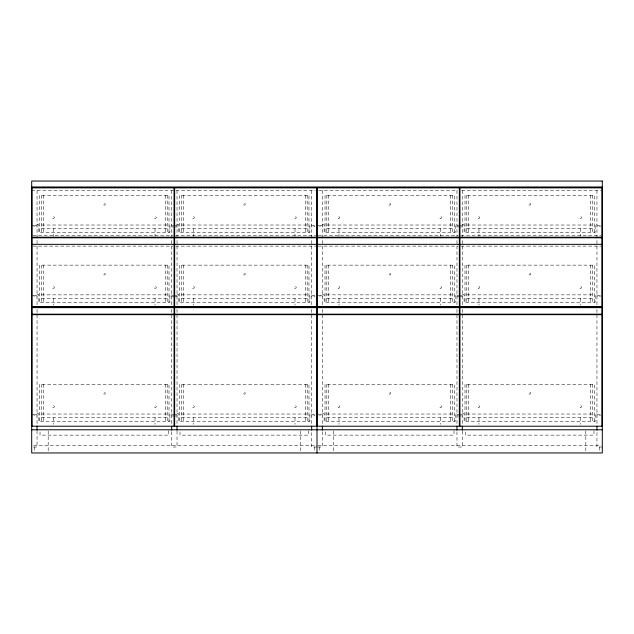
<?xml version="1.0" encoding="UTF-8"?>
<svg xmlns="http://www.w3.org/2000/svg" width="634" height="634" viewBox="0 0 634 634"><rect width="100%" height="100%" fill="white"/><g stroke="black" fill="none" stroke-linecap="round" stroke-linejoin="round"><path stroke-width="0.48" stroke-dasharray="3.17 2.38" d="M31.7 190.549L315.217 190.549M318.783 190.549L457.669 190.549M461.631 190.549L602.3 190.549M37.049 224.721L38.832 224.721L38.832 232.448L169.896 232.448L169.896 224.721L171.679 224.721M177.021 224.721L178.804 224.721L178.804 232.448L309.868 232.448L309.868 224.721L311.651 224.721M322.349 224.721L324.132 224.721L324.132 232.448L455.196 232.448L455.196 224.721L456.971 224.721M462.321 224.721L464.104 224.721L464.104 232.448L595.168 232.448L595.168 224.721L596.951 224.721M41.503 225.022L167.218 225.022M181.482 225.022L307.197 225.022M326.803 225.022L452.517 225.022M466.782 225.022L592.497 225.022M31.7 225.466L33.927 225.466L33.927 226.948L31.7 226.948M37.049 225.466L34.822 225.466L34.822 226.948L37.049 226.948M171.679 225.466L173.906 225.466M174.794 225.466L177.021 225.466M311.651 225.466L313.878 225.466L313.878 226.948L311.651 226.948M317 225.466L319.227 225.466L319.227 226.948L317 226.948M322.349 225.466L320.122 225.466L320.122 226.948L322.349 226.948M456.971 225.466L459.206 225.466M460.094 225.466L462.321 225.466M596.951 225.466L599.178 225.466L599.178 226.948L596.951 226.948M171.679 226.948L173.906 226.948M174.794 226.948L177.021 226.948M456.971 226.948L459.206 226.948M460.094 226.948L462.321 226.948M41.503 228.589L167.218 228.589M181.482 228.589L307.197 228.589M326.803 228.589L452.517 228.589M466.782 228.589L592.497 228.589M32.984 235.42L173.066 235.42M175.634 235.42L315.716 235.42M318.284 235.42L458.366 235.42M460.934 235.42L601.016 235.42M32.984 246.119L173.066 246.119M175.634 246.119L315.716 246.119M318.284 246.119L458.366 246.119M460.934 246.119L601.016 246.119M37.049 294.564L38.832 294.564L38.832 302.291L169.896 302.291L169.896 294.564L171.679 294.564M177.021 294.564L178.804 294.564L178.804 302.291L309.868 302.291L309.868 294.564L311.651 294.564M322.349 294.564L324.132 294.564L324.132 302.291L455.196 302.291L455.196 294.564L456.971 294.564M462.321 294.564L464.104 294.564L464.104 302.291L595.168 302.291L595.168 294.564L596.951 294.564M41.503 294.858L167.218 294.858M181.482 294.858L307.197 294.858M326.803 294.858L452.517 294.858M466.782 294.858L592.497 294.858M31.7 295.301L33.927 295.309L33.927 296.791M37.049 295.301L34.822 295.309L34.822 296.791L37.049 296.791M171.679 295.309L173.906 295.309M174.794 295.309L177.021 295.309M311.651 295.309L313.878 295.309L313.878 296.791L311.651 296.791M317 295.309L319.227 295.301L319.227 296.791M322.349 295.309L320.122 295.301L320.122 296.791L322.349 296.791M456.971 295.309L459.206 295.309M460.094 295.309L462.321 295.309M596.951 295.309L599.178 295.309L599.178 296.791L596.951 296.791M171.679 296.791L173.906 296.791M174.794 296.791L177.021 296.791M456.971 296.791L459.206 296.791M460.094 296.791L462.321 296.791M41.503 298.424L167.218 298.424M181.482 298.424L307.197 298.424M326.803 298.424L452.517 298.424M466.782 298.424L592.497 298.424M37.049 413.733L38.832 413.733L38.832 421.459L169.896 421.459L169.896 413.733L171.679 413.733M177.021 413.733L178.804 413.733L178.804 421.459L309.868 421.459L309.868 413.733L311.651 413.733M322.349 413.733L324.132 413.733L324.132 421.459L455.196 421.459L455.196 413.733L456.971 413.733M462.321 413.733L464.104 413.733L464.104 421.459L595.168 421.459L595.168 413.733L596.951 413.733M41.503 414.034L167.218 414.034M181.482 414.034L307.197 414.034M326.803 414.034L452.517 414.034M466.782 414.034L592.497 414.034M31.7 414.477L33.927 414.477L33.927 415.967L31.7 415.959M37.049 414.477L34.822 414.477L34.822 415.967L37.049 415.959M171.679 414.477L173.906 414.477M174.794 414.477L177.021 414.477M311.651 414.477L313.878 414.477L313.878 415.967L311.651 415.959M317 414.477L319.227 414.477L319.227 415.967L317 415.959M322.349 414.477L320.122 414.477L320.122 415.967L322.349 415.967M456.971 414.477L459.206 414.477M460.094 414.477L462.321 414.477M596.951 414.477L599.178 414.477L599.178 415.967L596.951 415.959M171.679 415.959L173.906 415.959M174.794 415.959L177.021 415.959M456.971 415.959L459.206 415.959M460.094 415.959L462.321 415.959M41.503 417.6L167.218 417.6M181.482 417.6L307.197 417.6M326.803 417.6L452.517 417.6M466.782 417.6L592.497 417.6M33.673 445.536L317 445.536M317.991 445.536L600.319 445.536M33.483 447.018L37.049 447.018L37.049 430.969M317 447.018L311.651 447.018L311.651 430.969M317.888 447.018L322.349 447.018L322.349 430.969M602.3 447.018L596.951 447.018L596.951 430.969M600.073 225.466L600.073 226.948M600.073 295.301L600.073 296.791M600.073 414.477L600.073 415.967M599.772 447.018L599.772 451.971M596.951 190.549L596.951 305.414M596.951 309.368L596.951 425.255M594.272 232.448L594.272 195.304L464.999 195.304L464.999 232.448M594.272 302.291L594.272 265.139L464.999 265.139L464.999 302.291M594.28 421.459L594.28 384.315L464.999 384.315L464.999 421.459M593.979 430.676L593.979 435.13L465.301 435.13L465.301 429.781M592.489 195.304L592.489 232.448M592.489 265.139L592.489 302.291M592.489 384.315L592.489 421.459M590.706 195.304L590.706 232.448M590.706 265.139L590.706 302.291M590.714 384.315L590.714 421.459M585.808 430.969L585.808 452.01M580.308 228.589L580.308 236.252M580.308 298.424L580.308 305.144M580.308 417.6L580.308 424.312M478.963 228.589L478.963 236.252M478.963 298.424L478.963 305.144M478.971 417.6L478.971 424.312M468.566 195.304L468.566 232.448M468.566 265.139L468.566 302.291M468.566 384.315L468.566 421.459M466.782 195.304L466.782 232.448M466.782 265.139L466.782 302.291M466.782 384.315L466.782 421.459M462.329 190.549L462.329 305.414M462.329 309.368L462.329 426.214M462.329 431.168L462.329 447.018L456.971 447.018L456.971 431.168M456.971 190.549L456.971 305.414M456.971 309.368L456.971 425.255M454.301 232.448L454.301 195.304L325.02 195.304L325.02 232.448M454.301 302.291L454.301 265.139L325.02 265.139L325.02 302.291M454.301 421.459L454.301 384.315L325.02 384.315L325.02 421.459M454.007 430.676L454.007 435.13L325.321 435.13L325.321 429.781M452.517 195.304L452.517 232.448M452.517 265.139L452.517 302.291M452.517 384.315L452.517 421.459M450.734 195.304L450.734 232.448M450.734 265.139L450.734 302.291M450.734 384.315L450.734 421.459M440.329 228.589L440.329 236.252M440.329 298.424L440.329 305.144M440.329 417.6L440.329 424.312M338.992 228.589L338.992 236.252M338.992 298.424L338.992 305.144M338.992 417.6L338.992 424.312M333.492 430.969L333.492 452.01M328.586 195.304L328.586 232.448M328.586 265.139L328.586 302.291M328.586 384.315L328.586 421.459M326.811 195.304L326.811 232.448M326.811 265.139L326.811 302.291M326.811 384.315L326.803 421.459M322.349 190.549L322.349 305.414M322.349 309.368L322.349 426.214M319.528 447.018L319.528 451.971M314.773 225.466L314.773 226.948M314.773 295.301L314.773 296.791M314.773 414.477L314.773 415.967M314.472 447.018L314.472 451.971M311.651 190.549L311.651 305.414M311.651 309.368L311.651 425.255M308.972 232.448L308.972 195.304L179.699 195.304L179.699 232.448M308.972 302.291L308.972 265.139L179.699 265.139L179.699 302.291M308.98 421.459L308.98 384.315L179.699 384.315L179.699 421.459M308.679 430.676L308.679 435.13L180.001 435.13L180.001 429.781M307.189 195.304L307.189 232.448M307.189 265.139L307.189 302.291M307.197 384.315L307.197 421.459M305.406 195.304L305.406 232.448M305.406 265.139L305.406 302.291M305.414 384.315L305.414 421.459M300.508 430.969L300.508 452.01M295.008 228.589L295.008 236.252M295.008 298.424L295.008 305.144M295.008 417.6L295.008 424.312M193.663 228.589L193.663 236.252M193.663 298.424L193.663 305.144M193.671 417.6L193.671 424.312M183.266 195.304L183.266 232.448M183.266 265.139L183.266 302.291M183.266 384.315L183.266 421.459M181.482 195.304L181.482 232.448M181.482 265.139L181.482 302.291M181.482 384.315L181.482 421.459M177.029 190.549L177.029 305.414M177.029 309.368L177.029 426.214M177.029 431.168L177.029 447.018L171.679 447.018L171.679 431.168M171.679 190.549L171.679 305.414M171.679 309.368L171.679 425.255M169.001 232.448L169.001 195.304L39.72 195.304L39.72 232.448M169.001 302.291L169.001 265.139L39.72 265.139L39.72 302.291M169.001 421.459L169.001 384.315L39.72 384.315L39.72 421.459M168.707 430.676L168.707 435.13L40.021 435.13L40.021 429.781M167.218 195.304L167.218 232.448M167.218 265.139L167.218 302.291M167.218 384.315L167.218 421.459M165.434 195.304L165.434 232.448M165.434 265.139L165.434 302.291M165.434 384.315L165.434 421.459M155.037 228.589L155.037 236.252M155.037 298.424L155.037 305.144M155.037 417.6L155.037 424.312M53.692 228.589L53.692 236.252M53.692 298.424L53.692 305.144M53.692 417.6L53.692 424.312M48.192 430.969L48.192 452.01M43.294 195.304L43.294 232.448M43.294 265.139L43.294 302.291M43.294 384.315L43.294 421.459M41.511 195.304L41.511 232.448M41.511 265.139L41.511 302.291M41.511 384.315L41.511 421.459M37.049 190.549L37.049 305.414M37.049 309.368L37.049 426.214M34.228 447.018L34.228 451.971M103.849 204.948A0.888 0.888 0 0 0 105.252 204.299A0.888 0.888 0 0 0 103.992 203.411A0.888 0.888 0 0 0 103.849 204.948M52.884 218.318A0.888 0.888 0 0 0 54.286 217.676A0.888 0.888 0 0 0 53.018 216.78A0.888 0.888 0 0 0 52.884 218.318M154.72 218.247A0.888 0.888 0 0 0 156.202 217.787A0.888 0.888 0 0 0 155.068 216.741A0.888 0.888 0 0 0 154.72 218.247M103.849 274.784A0.888 0.888 0 0 0 105.252 274.142A0.888 0.888 0 0 0 103.992 273.246A0.888 0.888 0 0 0 103.849 274.784M52.884 288.161A0.888 0.888 0 0 0 54.286 287.511A0.888 0.888 0 0 0 53.018 286.623A0.888 0.888 0 0 0 52.884 288.161M154.72 288.082A0.888 0.888 0 0 0 156.202 287.63A0.888 0.888 0 0 0 155.068 286.576A0.888 0.888 0 0 0 154.72 288.082M103.849 393.96A0.888 0.888 0 0 0 105.252 393.31A0.888 0.888 0 0 0 103.992 392.422A0.888 0.888 0 0 0 103.849 393.96M52.884 407.329A0.888 0.888 0 0 0 54.286 406.687A0.888 0.888 0 0 0 53.018 405.792A0.888 0.888 0 0 0 52.884 407.329M154.72 407.258A0.888 0.888 0 0 0 156.202 406.798A0.888 0.888 0 0 0 155.068 405.752A0.888 0.888 0 0 0 154.72 407.258M243.765 204.901A0.888 0.888 0 0 0 245.215 204.37A0.888 0.888 0 0 0 244.027 203.379A0.888 0.888 0 0 0 243.765 204.901M294.739 218.278A0.888 0.888 0 0 0 296.181 217.739A0.888 0.888 0 0 0 295 216.757A0.888 0.888 0 0 0 294.739 218.278M192.894 218.342A0.888 0.888 0 0 0 194.258 217.621A0.888 0.888 0 0 0 192.95 216.804A0.888 0.888 0 0 0 192.894 218.342M243.765 274.744A0.888 0.888 0 0 0 245.215 274.205A0.888 0.888 0 0 0 244.027 273.222A0.888 0.888 0 0 0 243.765 274.744M294.739 288.113A0.888 0.888 0 0 0 296.181 287.582A0.888 0.888 0 0 0 295 286.592A0.888 0.888 0 0 0 294.739 288.113M192.894 288.185A0.888 0.888 0 0 0 194.258 287.464A0.888 0.888 0 0 0 192.95 286.639A0.888 0.888 0 0 0 192.894 288.185M243.765 393.912A0.888 0.888 0 0 0 245.215 393.381A0.888 0.888 0 0 0 244.027 392.391A0.888 0.888 0 0 0 243.765 393.912M294.739 407.29A0.888 0.888 0 0 0 296.181 406.751A0.888 0.888 0 0 0 295 405.768A0.888 0.888 0 0 0 294.739 407.29M192.894 407.353A0.888 0.888 0 0 0 194.258 406.632A0.888 0.888 0 0 0 192.95 405.815A0.888 0.888 0 0 0 192.894 407.353M389.149 204.948A0.888 0.888 0 0 0 390.552 204.299A0.888 0.888 0 0 0 389.292 203.411A0.888 0.888 0 0 0 389.149 204.948M338.184 218.318A0.888 0.888 0 0 0 339.586 217.676A0.888 0.888 0 0 0 338.318 216.78A0.888 0.888 0 0 0 338.184 218.318M440.02 218.247A0.888 0.888 0 0 0 441.502 217.787A0.888 0.888 0 0 0 440.368 216.741A0.888 0.888 0 0 0 440.02 218.247M389.149 274.784A0.888 0.888 0 0 0 390.552 274.142A0.888 0.888 0 0 0 389.292 273.246A0.888 0.888 0 0 0 389.149 274.784M338.184 288.161A0.888 0.888 0 0 0 339.586 287.511A0.888 0.888 0 0 0 338.318 286.623A0.888 0.888 0 0 0 338.184 288.161M440.02 288.082A0.888 0.888 0 0 0 441.502 287.63A0.888 0.888 0 0 0 440.368 286.576A0.888 0.888 0 0 0 440.02 288.082M389.149 393.96A0.888 0.888 0 0 0 390.552 393.31A0.888 0.888 0 0 0 389.292 392.422A0.888 0.888 0 0 0 389.149 393.96M338.184 407.329A0.888 0.888 0 0 0 339.586 406.687A0.888 0.888 0 0 0 338.318 405.792A0.888 0.888 0 0 0 338.184 407.329M440.02 407.258A0.888 0.888 0 0 0 441.502 406.798A0.888 0.888 0 0 0 440.368 405.752A0.888 0.888 0 0 0 440.02 407.258M529.065 204.901A0.888 0.888 0 0 0 530.515 204.37A0.888 0.888 0 0 0 529.327 203.379A0.888 0.888 0 0 0 529.065 204.901M580.039 218.278A0.888 0.888 0 0 0 581.481 217.739A0.888 0.888 0 0 0 580.3 216.757A0.888 0.888 0 0 0 580.039 218.278M478.194 218.342A0.888 0.888 0 0 0 479.558 217.621A0.888 0.888 0 0 0 478.25 216.804A0.888 0.888 0 0 0 478.194 218.342M529.065 274.744A0.888 0.888 0 0 0 530.515 274.205A0.888 0.888 0 0 0 529.327 273.222A0.888 0.888 0 0 0 529.065 274.744M580.039 288.113A0.888 0.888 0 0 0 581.481 287.582A0.888 0.888 0 0 0 580.3 286.592A0.888 0.888 0 0 0 580.039 288.113M478.194 288.185A0.888 0.888 0 0 0 479.558 287.464A0.888 0.888 0 0 0 478.25 286.639A0.888 0.888 0 0 0 478.194 288.185M529.065 393.912A0.888 0.888 0 0 0 530.515 393.381A0.888 0.888 0 0 0 529.327 392.391A0.888 0.888 0 0 0 529.065 393.912M580.039 407.29A0.888 0.888 0 0 0 581.481 406.751A0.888 0.888 0 0 0 580.3 405.768A0.888 0.888 0 0 0 580.039 407.29M478.194 407.353A0.888 0.888 0 0 0 479.558 406.632A0.888 0.888 0 0 0 478.25 405.815A0.888 0.888 0 0 0 478.194 407.353"/><path stroke-width="0.95" d="M31.7 186.982L602.3 186.982M32.001 244.336L174.057 244.336M174.643 244.336L316.699 244.336M317.301 244.336L459.357 244.336M459.943 244.336L601.999 244.336M32.001 306.555L174.057 306.555M174.643 306.555L316.699 306.555M317.301 306.555L459.357 306.555M459.943 306.555L601.999 306.555M32.001 314.179L174.057 314.179M174.643 314.179L316.699 314.179M317.301 314.179L459.357 314.179M459.943 314.179L601.999 314.179M32.001 314.67L174.057 314.67M174.643 314.67L316.699 314.67M317.301 314.67L459.357 314.67M459.943 314.67L601.999 314.67M31.7 426.214L602.3 426.214M31.7 429.781L602.3 429.781M601.999 426.214L601.999 307.641L459.943 307.641L459.943 426.214M596.951 426.214L596.951 430.177M462.329 426.214L462.329 430.177M459.357 426.214L459.357 307.641L317.301 307.641L317.301 426.214M456.971 426.214L456.971 430.177M322.349 426.214L322.349 430.177M317 426.214L317 452.961M316.699 426.214L316.699 307.641L174.643 307.641L174.643 426.214M311.651 426.214L311.651 430.177M177.029 426.214L177.029 430.177M174.057 426.214L174.057 307.641L32.001 307.641L32.001 426.214M171.679 426.214L171.679 430.177M37.049 426.214L37.049 430.177M602.3 181.039L31.7 181.039L31.7 452.961L602.3 452.961L602.3 181.039M174.057 187.87L32.001 187.87L32.001 237.203L174.057 237.203L174.057 187.87M316.699 187.87L174.643 187.87L174.643 237.203L316.699 237.203L316.699 187.87M459.357 187.87L317.301 187.87L317.301 237.203L459.357 237.203L459.357 187.87M601.999 187.87L459.943 187.87L459.943 237.203L601.999 237.203L601.999 187.87M174.057 237.798L32.001 237.798L32.001 307.046L174.057 307.046L174.057 237.798M316.699 237.798L174.643 237.798L174.643 307.046L316.699 307.046L316.699 237.798M459.357 237.798L317.301 237.798L317.301 307.046L459.357 307.046L459.357 237.798M601.999 237.798L459.943 237.798L459.943 307.046L601.999 307.046L601.999 237.798"/></g></svg>
